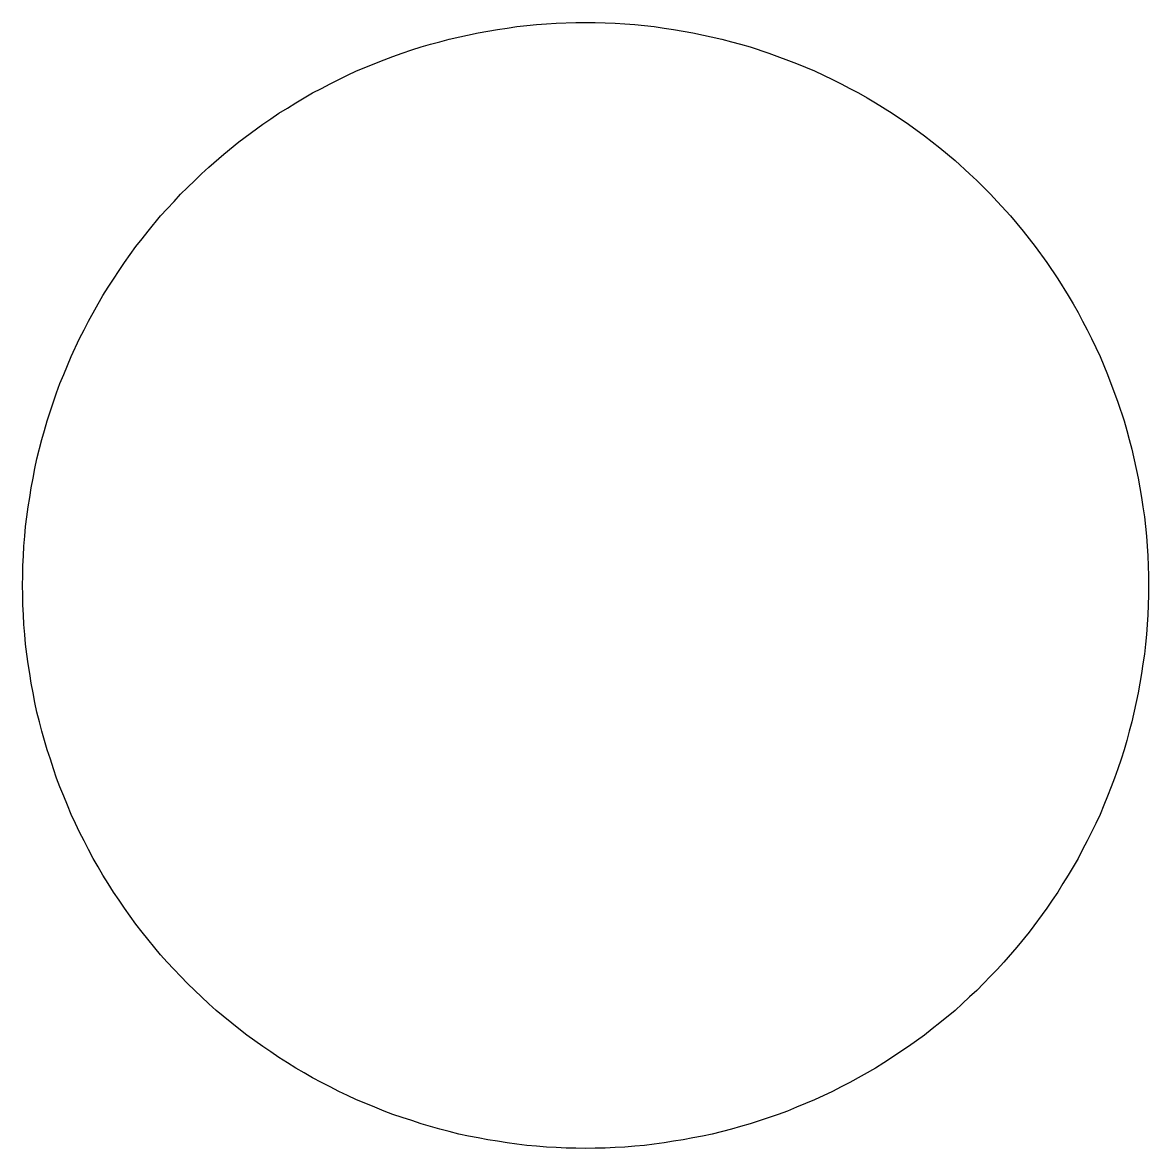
# Model space of a CAD drawing. Header units: metres. Extents: x 0 to 334, y 0 to 488.
# Drawn here: x 48.6 to 51.8, y 43.85 to 47.05 of the extents above; entities that cross this region are included whole.
import ezdxf

# ---------------------------------------------------------------- set-up
doc = ezdxf.new("R2010")
doc.units = ezdxf.units.M

msp = doc.modelspace()

# ---------------------------------------------------------------- linework, layer by layer
for p, q in [((50.0332, 47.041), (50.0605, 47.0439)), ((50.0605, 47.0439), (50.0889, 47.0459)), ((50.0889, 47.0459), (50.1162, 47.0479)), ((50.1162, 47.0479), (50.1719, 47.0498)), ((50.1719, 47.0498), (50.2275, 47.0498)), ((50.2275, 47.0498), (50.2842, 47.0479)), ((50.2842, 47.0479), (50.3115, 47.0459)), ((50.3115, 47.0459), (50.3398, 47.0439)), ((50.3398, 47.0439), (50.3945, 47.0381)), ((49.8125, 47.0029), (49.8945, 47.0205)), ((49.8945, 47.0205), (49.9492, 47.0303)), ((49.9492, 47.0303), (49.9775, 47.0342)), ((49.9775, 47.0342), (50.0049, 47.0381)), ((50.0049, 47.0381), (50.0332, 47.041)), ((50.3945, 47.0381), (50.4229, 47.0342)), ((50.4229, 47.0342), (50.4502, 47.0303)), ((50.4502, 47.0303), (50.5049, 47.0205)), ((50.5049, 47.0205), (50.5869, 47.0029)), ((49.7061, 46.9717), (49.7324, 46.9805)), ((49.7324, 46.9805), (49.7588, 46.9883)), ((49.7588, 46.9883), (49.7861, 46.9951)), ((49.7861, 46.9951), (49.8125, 47.0029)), ((50.5869, 47.0029), (50.6143, 46.9951)), ((50.6143, 46.9951), (50.6406, 46.9883)), ((50.6406, 46.9883), (50.668, 46.9805)), ((50.668, 46.9805), (50.7207, 46.9629)), ((49.627, 46.9434), (49.6523, 46.9531)), ((49.6523, 46.9531), (49.6787, 46.9629)), ((49.6787, 46.9629), (49.7061, 46.9717)), ((50.7207, 46.9629), (50.7998, 46.9336)), ((49.5488, 46.9121), (49.5752, 46.9229)), ((49.5752, 46.9229), (49.6006, 46.9336)), ((49.6006, 46.9336), (49.627, 46.9434)), ((50.7998, 46.9336), (50.8506, 46.9121)), ((49.4736, 46.876), (49.499, 46.8877)), ((49.499, 46.8877), (49.5234, 46.9004)), ((49.5234, 46.9004), (49.5488, 46.9121)), ((50.8506, 46.9121), (50.876, 46.9004)), ((50.876, 46.9004), (50.9014, 46.8877)), ((50.9014, 46.8877), (50.9268, 46.876)), ((49.4238, 46.8496), (49.4492, 46.8623)), ((49.4492, 46.8623), (49.4736, 46.876)), ((50.9268, 46.876), (50.9512, 46.8623)), ((50.9512, 46.8623), (50.9756, 46.8496)), ((49.3525, 46.8066), (49.376, 46.8213)), ((49.376, 46.8213), (49.4004, 46.8359)), ((49.4004, 46.8359), (49.4238, 46.8496)), ((50.9756, 46.8496), (51, 46.8359)), ((51, 46.8359), (51.0244, 46.8213)), ((51.0244, 46.8213), (51.0713, 46.792)), ((49.3057, 46.7764), (49.3281, 46.792)), ((49.3281, 46.792), (49.3525, 46.8066)), ((51.0713, 46.792), (51.1182, 46.7607)), ((49.2148, 46.7109), (49.2822, 46.7607)), ((49.2822, 46.7607), (49.3057, 46.7764)), ((51.1182, 46.7607), (51.1631, 46.7275)), ((51.1631, 46.7275), (51.1846, 46.7109)), ((49.1719, 46.6758), (49.2148, 46.7109)), ((51.1846, 46.7109), (51.207, 46.6934)), ((51.207, 46.6934), (51.2285, 46.6758)), ((49.1289, 46.6387), (49.1719, 46.6758)), ((51.2285, 46.6758), (51.25, 46.6572)), ((49.1084, 46.6201), (49.1289, 46.6387)), ((51.25, 46.6572), (51.291, 46.6201)), ((49.0684, 46.5811), (49.0889, 46.6006)), ((49.0889, 46.6006), (49.1084, 46.6201)), ((51.291, 46.6201), (51.3115, 46.6006)), ((51.3115, 46.6006), (51.3506, 46.5615)), ((49.0488, 46.5615), (49.0684, 46.5811)), ((49.0107, 46.5205), (49.0303, 46.541)), ((49.0303, 46.541), (49.0488, 46.5615)), ((51.3506, 46.5615), (51.3701, 46.541)), ((51.3701, 46.541), (51.4072, 46.5)), ((48.957, 46.457), (48.9922, 46.5)), ((48.9922, 46.5), (49.0107, 46.5205)), ((51.4072, 46.5), (51.4258, 46.4785)), ((51.4258, 46.4785), (51.4434, 46.457)), ((48.9395, 46.4346), (48.957, 46.457)), ((51.4434, 46.457), (51.4609, 46.4346)), ((48.9053, 46.3906), (48.9219, 46.4131)), ((48.9219, 46.4131), (48.9395, 46.4346)), ((51.4609, 46.4346), (51.4775, 46.4131)), ((51.4775, 46.4131), (51.5107, 46.3682)), ((48.8896, 46.3682), (48.9053, 46.3906)), ((48.8428, 46.2979), (48.8896, 46.3682)), ((51.5107, 46.3682), (51.542, 46.3213)), ((51.542, 46.3213), (51.5713, 46.2744)), ((48.8281, 46.2744), (48.8428, 46.2979)), ((48.7871, 46.2012), (48.8281, 46.2744)), ((51.5713, 46.2744), (51.5859, 46.25)), ((51.5859, 46.25), (51.5996, 46.2256)), ((51.5996, 46.2256), (51.6123, 46.2012)), ((48.7744, 46.1768), (48.7871, 46.2012)), ((51.6123, 46.2012), (51.626, 46.1768)), ((48.7383, 46.1006), (48.7617, 46.1514)), ((48.7617, 46.1514), (48.7744, 46.1768)), ((51.626, 46.1768), (51.6377, 46.1514)), ((51.6377, 46.1514), (51.6504, 46.126)), ((51.6504, 46.126), (51.6621, 46.1006)), ((48.7168, 46.0498), (48.7383, 46.1006)), ((51.6621, 46.1006), (51.6836, 46.0498)), ((48.6963, 45.9971), (48.7061, 46.0234)), ((48.7061, 46.0234), (48.7168, 46.0498)), ((51.6836, 46.0498), (51.7129, 45.9707)), ((48.6699, 45.918), (48.6963, 45.9971)), ((51.7129, 45.9707), (51.7305, 45.918)), ((48.6621, 45.8906), (48.6699, 45.918)), ((51.7305, 45.918), (51.7383, 45.8906)), ((48.6406, 45.8096), (48.6543, 45.8643)), ((48.6543, 45.8643), (48.6621, 45.8906)), ((51.7383, 45.8906), (51.7451, 45.8643)), ((51.7451, 45.8643), (51.7529, 45.8369)), ((51.7529, 45.8369), (51.7705, 45.7549)), ((48.6348, 45.7822), (48.6406, 45.8096)), ((48.6299, 45.7549), (48.6348, 45.7822)), ((48.624, 45.7275), (48.6299, 45.7549)), ((51.7705, 45.7549), (51.7803, 45.7002)), ((48.6152, 45.6729), (48.6201, 45.7002)), ((48.6201, 45.7002), (48.624, 45.7275)), ((51.7803, 45.7002), (51.7842, 45.6729)), ((48.6123, 45.6445), (48.6152, 45.6729)), ((51.7842, 45.6729), (51.7881, 45.6445)), ((48.6084, 45.6172), (48.6123, 45.6445)), ((51.7881, 45.6445), (51.7939, 45.5898)), ((48.6064, 45.5898), (48.6084, 45.6172)), ((48.6035, 45.5615), (48.6064, 45.5898)), ((51.7939, 45.5898), (51.7959, 45.5615)), ((48.6025, 45.5342), (48.6035, 45.5615)), ((51.7959, 45.5615), (51.7979, 45.5342)), ((48.6006, 45.5059), (48.6025, 45.5342)), ((51.7979, 45.5342), (51.7998, 45.4775)), ((48.5996, 45.4502), (48.6006, 45.4775)), ((48.6006, 45.4775), (48.6006, 45.5059)), ((51.7998, 45.4775), (51.7998, 45.4219)), ((48.6006, 45.4219), (48.5996, 45.4502)), ((48.6006, 45.3945), (48.6006, 45.4219)), ((51.7998, 45.4219), (51.7979, 45.3662)), ((48.6025, 45.3662), (48.6006, 45.3945)), ((48.6035, 45.3389), (48.6025, 45.3662)), ((51.7979, 45.3662), (51.7959, 45.3389)), ((48.6064, 45.3105), (48.6035, 45.3389)), ((51.7959, 45.3389), (51.7939, 45.3105)), ((48.6084, 45.2832), (48.6064, 45.3105)), ((48.6123, 45.2549), (48.6084, 45.2832)), ((51.791, 45.2832), (51.7881, 45.2549)), ((51.7939, 45.3105), (51.791, 45.2832)), ((48.6152, 45.2275), (48.6123, 45.2549)), ((51.7881, 45.2549), (51.7842, 45.2275)), ((48.6201, 45.1992), (48.6152, 45.2275)), ((51.7842, 45.2275), (51.7803, 45.1992)), ((48.624, 45.1719), (48.6201, 45.1992)), ((51.7803, 45.1992), (51.7705, 45.1445)), ((48.6299, 45.1445), (48.624, 45.1719)), ((48.6348, 45.1172), (48.6299, 45.1445)), ((51.7705, 45.1445), (51.7529, 45.0625)), ((48.6406, 45.0898), (48.6348, 45.1172)), ((48.6475, 45.0625), (48.6406, 45.0898)), ((48.6543, 45.0361), (48.6475, 45.0625)), ((51.7529, 45.0625), (51.7451, 45.0361)), ((48.6621, 45.0088), (48.6543, 45.0361)), ((51.7451, 45.0361), (51.7383, 45.0088)), ((48.6699, 44.9824), (48.6621, 45.0088)), ((51.7383, 45.0088), (51.7305, 44.9824)), ((48.6787, 44.9561), (48.6699, 44.9824)), ((51.7305, 44.9824), (51.7217, 44.9561)), ((48.6875, 44.9287), (48.6787, 44.9561)), ((51.7217, 44.9561), (51.7129, 44.9287)), ((48.6963, 44.9023), (48.6875, 44.9287)), ((48.7061, 44.877), (48.6963, 44.9023)), ((51.7031, 44.9023), (51.6934, 44.877)), ((51.7129, 44.9287), (51.7031, 44.9023)), ((48.7168, 44.8506), (48.7061, 44.877)), ((51.6934, 44.877), (51.6836, 44.8506)), ((48.7275, 44.8252), (48.7168, 44.8506)), ((51.6836, 44.8506), (51.6729, 44.8252)), ((48.7383, 44.7988), (48.7275, 44.8252)), ((51.6729, 44.8252), (51.6621, 44.7988)), ((48.75, 44.7734), (48.7383, 44.7988)), ((48.7617, 44.749), (48.75, 44.7734)), ((51.6504, 44.7734), (51.6377, 44.749)), ((51.6621, 44.7988), (51.6504, 44.7734)), ((48.7744, 44.7236), (48.7617, 44.749)), ((51.6377, 44.749), (51.626, 44.7236)), ((48.7871, 44.6992), (48.7744, 44.7236)), ((51.626, 44.7236), (51.6123, 44.6992)), ((48.8008, 44.6738), (48.7871, 44.6992)), ((51.6123, 44.6992), (51.5996, 44.6738)), ((48.8145, 44.6504), (48.8008, 44.6738)), ((48.8281, 44.626), (48.8145, 44.6504)), ((51.5859, 44.6504), (51.5713, 44.626)), ((51.5996, 44.6738), (51.5859, 44.6504)), ((48.8428, 44.6025), (48.8281, 44.626)), ((51.5713, 44.626), (51.5566, 44.6025)), ((48.8584, 44.5781), (48.8428, 44.6025)), ((51.5566, 44.6025), (51.542, 44.5781)), ((48.874, 44.5557), (48.8584, 44.5781)), ((48.8896, 44.5322), (48.874, 44.5557)), ((51.5264, 44.5557), (51.5107, 44.5322)), ((51.542, 44.5781), (51.5264, 44.5557)), ((48.9053, 44.5098), (48.8896, 44.5322)), ((51.5107, 44.5322), (51.4609, 44.4648)), ((48.9219, 44.4873), (48.9053, 44.5098)), ((48.9395, 44.4648), (48.9219, 44.4873)), ((48.9922, 44.4004), (48.9395, 44.4648)), ((51.4609, 44.4648), (51.4258, 44.4219)), ((51.4258, 44.4219), (51.3887, 44.3789)), ((49.0107, 44.3789), (48.9922, 44.4004)), ((49.0684, 44.3184), (49.0107, 44.3789)), ((51.3701, 44.3584), (51.3506, 44.3389)), ((51.3887, 44.3789), (51.3701, 44.3584)), ((51.3506, 44.3389), (51.3311, 44.3184)), ((49.1289, 44.2607), (49.0684, 44.3184)), ((51.3115, 44.2988), (51.291, 44.2803)), ((51.3311, 44.3184), (51.3115, 44.2988)), ((49.1504, 44.2422), (49.1289, 44.2607)), ((51.2705, 44.2607), (51.25, 44.2422)), ((51.291, 44.2803), (51.2705, 44.2607)), ((49.2148, 44.1895), (49.1504, 44.2422)), ((51.25, 44.2422), (51.207, 44.207)), ((51.207, 44.207), (51.1846, 44.1895)), ((49.2373, 44.1719), (49.2148, 44.1895)), ((49.2598, 44.1553), (49.2373, 44.1719)), ((51.1631, 44.1719), (51.1406, 44.1553)), ((51.1846, 44.1895), (51.1631, 44.1719)), ((49.2822, 44.1396), (49.2598, 44.1553)), ((49.3057, 44.124), (49.2822, 44.1396)), ((51.1182, 44.1396), (51.0479, 44.0928)), ((51.1406, 44.1553), (51.1182, 44.1396)), ((49.3281, 44.1084), (49.3057, 44.124)), ((49.3525, 44.0928), (49.3281, 44.1084)), ((49.376, 44.0781), (49.3525, 44.0928)), ((49.4004, 44.0645), (49.376, 44.0781)), ((51.0244, 44.0781), (50.9512, 44.0371)), ((51.0479, 44.0928), (51.0244, 44.0781)), ((49.4238, 44.0508), (49.4004, 44.0645)), ((49.4492, 44.0371), (49.4238, 44.0508)), ((49.4736, 44.0244), (49.4492, 44.0371)), ((50.9512, 44.0371), (50.9268, 44.0244)), ((49.499, 44.0117), (49.4736, 44.0244)), ((49.5234, 44), (49.499, 44.0117)), ((50.9014, 44.0117), (50.8506, 43.9883)), ((50.9268, 44.0244), (50.9014, 44.0117)), ((49.5488, 43.9883), (49.5234, 44)), ((49.5752, 43.9775), (49.5488, 43.9883)), ((49.6006, 43.9668), (49.5752, 43.9775)), ((50.8506, 43.9883), (50.7998, 43.9668)), ((49.627, 43.9561), (49.6006, 43.9668)), ((49.6523, 43.9463), (49.627, 43.9561)), ((49.6787, 43.9375), (49.6523, 43.9463)), ((50.7471, 43.9463), (50.668, 43.9199)), ((50.7734, 43.9561), (50.7471, 43.9463)), ((50.7998, 43.9668), (50.7734, 43.9561)), ((49.7061, 43.9287), (49.6787, 43.9375)), ((49.7324, 43.9199), (49.7061, 43.9287)), ((49.7588, 43.9121), (49.7324, 43.9199)), ((49.7861, 43.9043), (49.7588, 43.9121)), ((50.6406, 43.9121), (50.6143, 43.9043)), ((50.668, 43.9199), (50.6406, 43.9121)), ((49.8125, 43.8975), (49.7861, 43.9043)), ((49.8398, 43.8906), (49.8125, 43.8975)), ((49.8672, 43.8848), (49.8398, 43.8906)), ((49.8945, 43.8799), (49.8672, 43.8848)), ((49.9219, 43.874), (49.8945, 43.8799)), ((50.5049, 43.8799), (50.4775, 43.874)), ((50.5322, 43.8848), (50.5049, 43.8799)), ((50.5596, 43.8906), (50.5322, 43.8848)), ((50.6143, 43.9043), (50.5596, 43.8906)), ((49.9492, 43.8701), (49.9219, 43.874)), ((49.9775, 43.8652), (49.9492, 43.8701)), ((50.0049, 43.8623), (49.9775, 43.8652)), ((50.0332, 43.8584), (50.0049, 43.8623)), ((50.0605, 43.8564), (50.0332, 43.8584)), ((50.0889, 43.8535), (50.0605, 43.8564)), ((50.1162, 43.8525), (50.0889, 43.8535)), ((50.1445, 43.8506), (50.1162, 43.8525)), ((50.1719, 43.8506), (50.1445, 43.8506)), ((50.2002, 43.8496), (50.1719, 43.8506)), ((50.2275, 43.8506), (50.2002, 43.8496)), ((50.2559, 43.8506), (50.2275, 43.8506)), ((50.2842, 43.8525), (50.2559, 43.8506)), ((50.3115, 43.8535), (50.2842, 43.8525)), ((50.3398, 43.8564), (50.3115, 43.8535)), ((50.3672, 43.8584), (50.3398, 43.8564)), ((50.3945, 43.8623), (50.3672, 43.8584)), ((50.4229, 43.8652), (50.3945, 43.8623)), ((50.4502, 43.8701), (50.4229, 43.8652)), ((50.4775, 43.874), (50.4502, 43.8701))]:
    msp.add_line(p, q)

doc.saveas('drawing.dxf')
